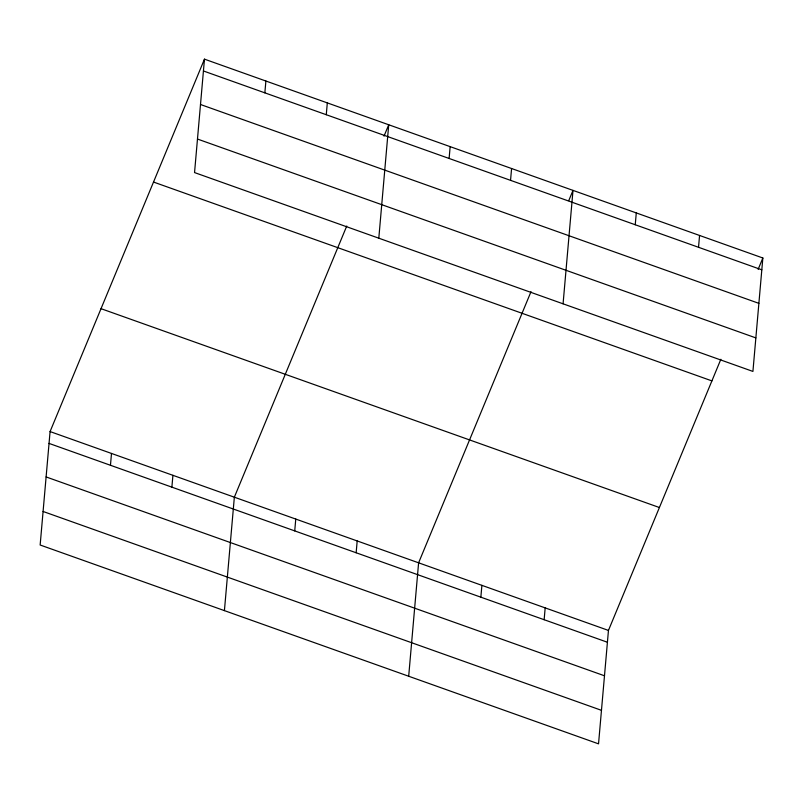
<?xml version="1.0" encoding="UTF-8"?>
<svg xmlns="http://www.w3.org/2000/svg" width="803" height="803" viewBox="0 0 803 803"><rect width="100%" height="100%" fill="white"/><g stroke="black" fill="none" stroke-linecap="round" stroke-linejoin="round"><path stroke-width="1.2" d="M204.464 59.151L194.547 172.575L752.923 371.428L762.85 257.994L204.464 59.151L50.077 431.572L40.15 545.006L598.536 743.849L608.453 630.425L720.863 359.272M110.463 465.278L111.497 453.444M171.882 487.15L172.916 475.316M264.849 92.847L265.893 81.023M224.418 610.621L234.346 497.198L346.745 226.044M326.279 114.719L327.313 102.894M294.731 530.893L295.765 519.069M378.805 238.2L388.732 124.766L384.015 136.149M356.151 552.765L357.184 540.941M449.118 158.472L450.152 146.638M408.687 676.246L418.604 562.813L531.014 291.67M510.547 180.344L511.581 168.51M480.856 597.181L481.89 585.347M563.074 303.815L573.001 190.391L568.755 200.63M544.143 619.715L545.177 607.881M635.243 224.75L636.287 212.925M698.53 247.284L699.564 235.46M758.132 269.376L762.85 257.994M203.43 70.975L761.816 269.828M200.499 104.5L758.885 303.353M197.478 139.049L755.864 337.902M153.514 182.05L711.9 380.893M101.027 308.673L659.404 507.526M50.077 431.572L608.453 630.425M49.043 443.407L607.419 642.249M46.102 476.932L604.488 675.785M43.081 511.471L601.467 710.324"/></g></svg>
